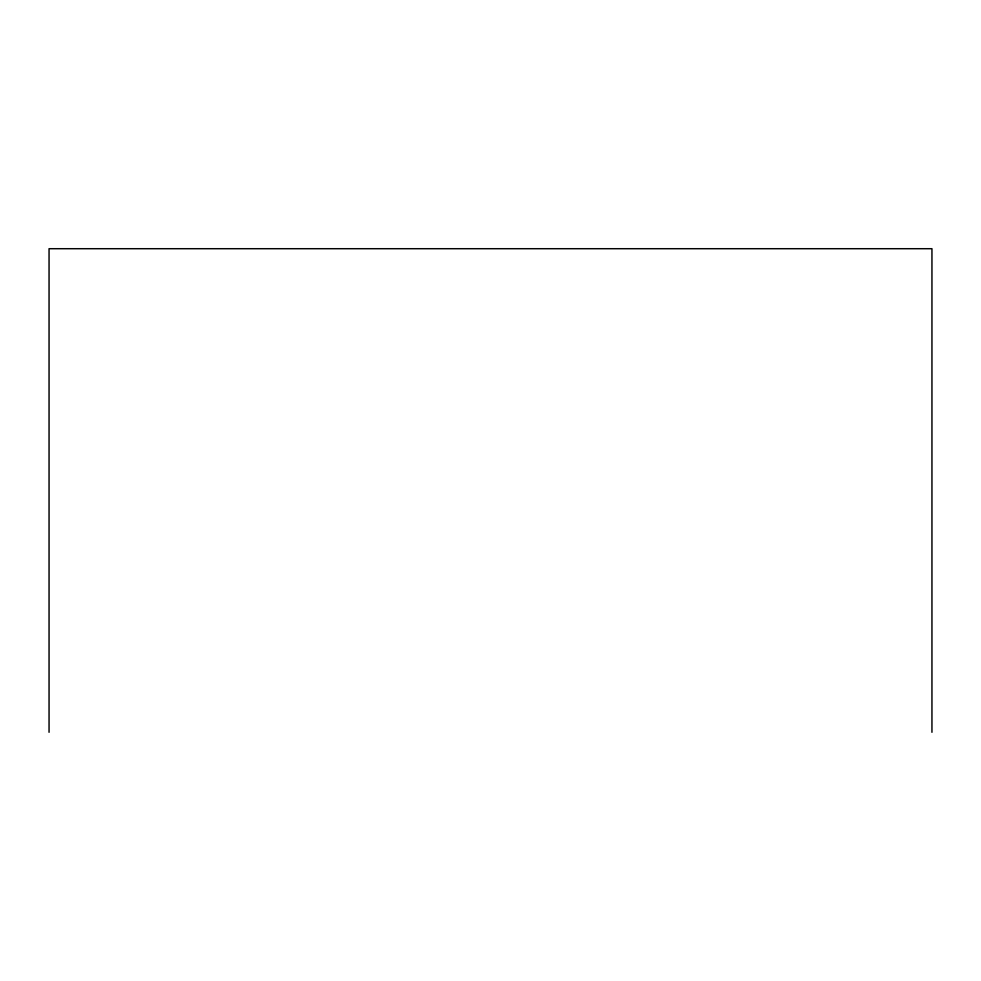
<?xml version="1.0" encoding="UTF-8"?>
<svg xmlns="http://www.w3.org/2000/svg" width="981" height="981" viewBox="0 0 981 981"><rect width="100%" height="100%" fill="white"/><g stroke="black" fill="none" stroke-linecap="round" stroke-linejoin="round"><path stroke-width="1.47" d="M931.95 732.292L931.95 248.708L49.05 248.708L49.05 732.292"/></g></svg>
